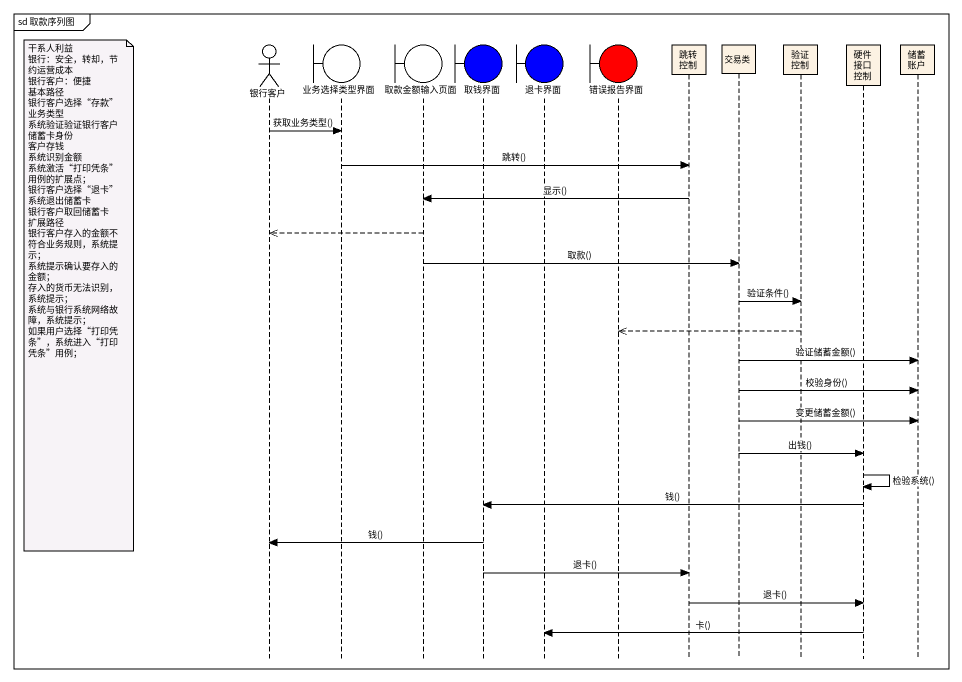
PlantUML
@startuml
mainframe sd 取款序列图
hide footbox
actor 银行客户
boundary 业务选择类型界面
boundary 取款金额输入页面
boundary 取钱界面 #0000FF
boundary 退卡界面 #0000FF
boundary 错误报告界面 #FF0000
participant 跳转控制
participant 交易类
participant 验证控制
participant 硬件接口控制
participant 储蓄账户

银行客户 -> 业务选择类型界面 : 获取业务类型()
业务选择类型界面 -> 跳转控制 : 跳转()
跳转控制 -> 取款金额输入页面 : 显示()
取款金额输入页面 -->> 银行客户
取款金额输入页面 -> 交易类 : 取款()
note left of 银行客户
  干系人利益
  银行：安全，转却，节约运营成本
  银行客户：便捷
  基本路径
  银行客户选择“存款”业务类型
  系统验证验证银行客户储蓄卡身份
  客户存钱
  系统识别金额
  系统激活“打印凭条”用例的扩展点；
  银行客户选择“退卡”
  系统退出储蓄卡
  银行客户取回储蓄卡
  扩展路径
  银行客户存入的金额不符合业务规则，系统提示；
  系统提示确认要存入的金额；
  存入的货币无法识别，系统提示；
  系统与银行系统网络故障，系统提示；
  如果用户选择“打印凭条”，系统进入“打印凭条”用例；
end note
交易类 -> 验证控制 : 验证条件()
验证控制 -->> 错误报告界面
交易类 -> 储蓄账户 : 验证储蓄金额()
交易类 -> 储蓄账户 : 校验身份()
交易类 -> 储蓄账户 : 变更储蓄金额()
交易类 -> 硬件接口控制 : 出钱()
硬件接口控制 -> 硬件接口控制 : 检验系统()
硬件接口控制 -> 取钱界面 : 钱()
取钱界面 -> 银行客户 : 钱()
取钱界面 -> 跳转控制 : 退卡()
跳转控制 -> 硬件接口控制 : 退卡()
硬件接口控制 -> 退卡界面 : 卡()
@enduml
